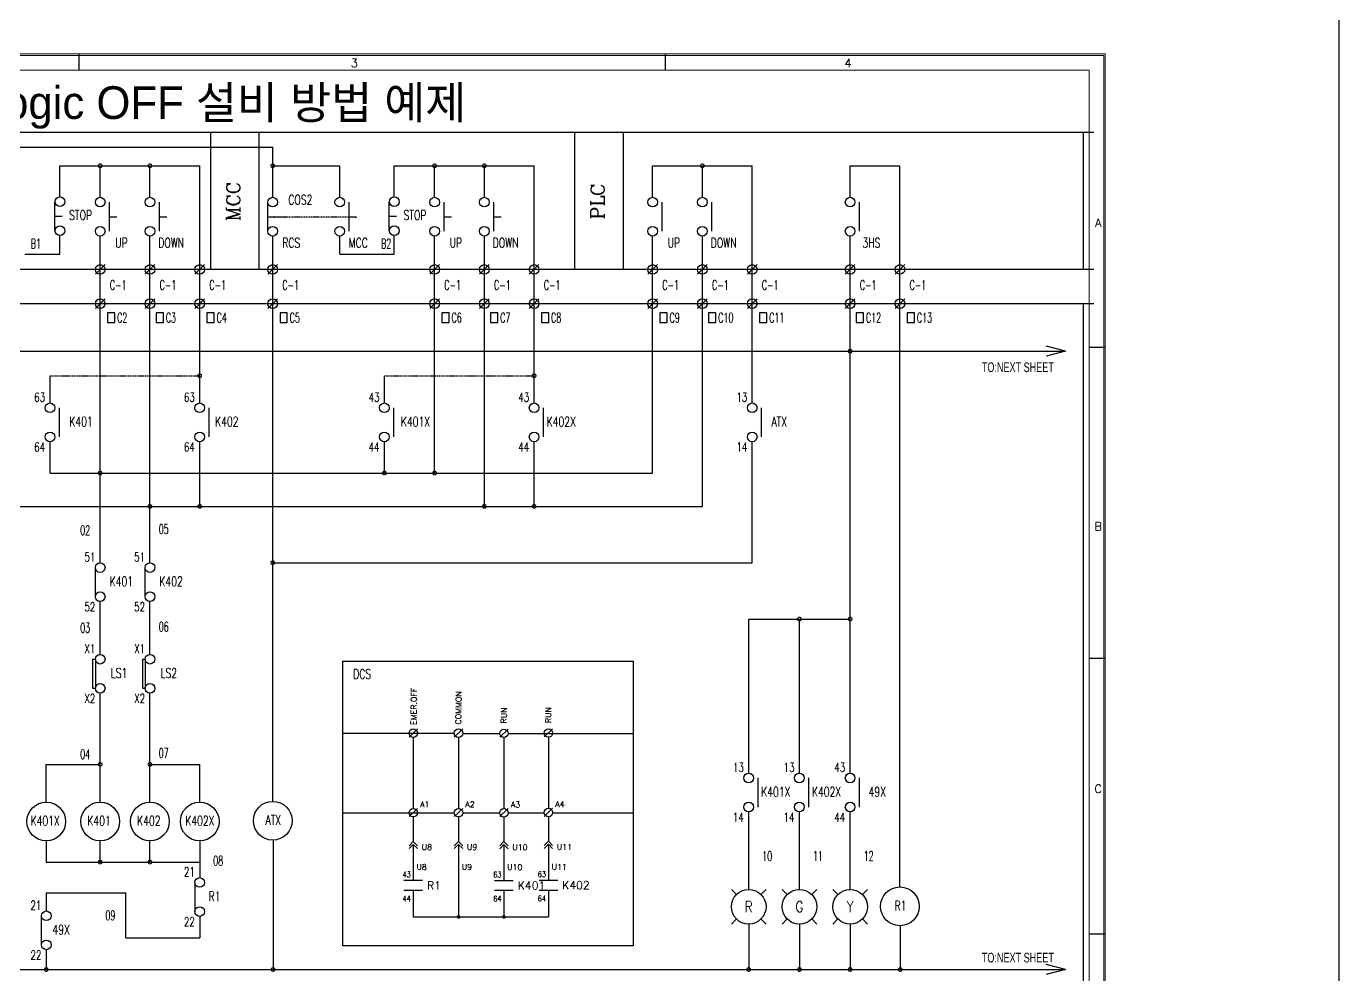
# Model space of a CAD drawing. Header units: millimetres. Extents: x 107 to 2900, y 85 to 3996.
# Drawn here: x 2320 to 2900, y 295 to 714 of the extents above; entities that cross this region are included whole.
import ezdxf
from ezdxf.enums import TextEntityAlignment as Align
from ezdxf.lldxf.tags import DXFTag

# ---------------------------------------------------------------- set-up
doc = ezdxf.new("R2010")
doc.units = ezdxf.units.MM
doc.linetypes.add('DASHED', pattern=[0.75, 0.5, -0.25])
for name, color, linetype in [('1', 1, 'CENTER'), ('20', 2, 'Continuous'), ('30', 3, 'Continuous'), ('70', 7, 'Continuous'), ('ASHADE', 7, 'Continuous')]:
    doc.layers.add(name, color=color, linetype=linetype)
doc.styles.add('COMPLEX', font='COMPLEX.shx')
doc.styles.add('ghs', font='NGULIM.TTF')
doc.styles.add('ROMANS', font='ROMANS.shx', dxfattribs={"width": 0.7})
doc.styles.add('SIMPLEX', font='SIMPLEX')
tags = doc.linetypes.add('CENTER', pattern=[2, 1.25, -0.25, 0.25, -0.25]).pattern_tags.tags
tags[10:11] = [DXFTag(74, 4), DXFTag(75, 0), DXFTag(340, '0'), DXFTag(46, 1.0), DXFTag(50, 0.0), DXFTag(44, 0.0), DXFTag(45, 0.0)]
tags[8:9] = [DXFTag(74, 4), DXFTag(75, 0), DXFTag(340, '0'), DXFTag(46, 1.0), DXFTag(50, 0.0), DXFTag(44, 0.0), DXFTag(45, 0.0)]
tags[6:7] = [DXFTag(74, 4), DXFTag(75, 0), DXFTag(340, '0'), DXFTag(46, 1.0), DXFTag(50, 0.0), DXFTag(44, 0.0), DXFTag(45, 0.0)]
tags[4:5] = [DXFTag(74, 4), DXFTag(75, 0), DXFTag(340, '0'), DXFTag(46, 1.0), DXFTag(50, 0.0), DXFTag(44, 0.0), DXFTag(45, 0.0)]
tags = doc.linetypes.add('HIDDEN', pattern=[0.375, 0.25, -0.125]).pattern_tags.tags
tags[6:7] = [DXFTag(74, 4), DXFTag(75, 0), DXFTag(340, '0'), DXFTag(46, 1.0), DXFTag(50, 0.0), DXFTag(44, 0.0), DXFTag(45, 0.0)]
tags[4:5] = [DXFTag(74, 4), DXFTag(75, 0), DXFTag(340, '0'), DXFTag(46, 1.0), DXFTag(50, 0.0), DXFTag(44, 0.0), DXFTag(45, 0.0)]

# ---------------------------------------------------------------- blocks, each defined once
blk = doc.blocks.new('D')
at = {"color": 1, "const_width": 0.25}
blk.add_lwpolyline([(-0.125, 0, 1), (0.125, 0, 1)], format="xyb", close=True, dxfattribs=at)

msp = doc.modelspace()

# ---------------------------------------------------------------- linework, layer by layer
at = {"color": 7, "linetype": 'CENTER'}
for p, q in [((2151.338, 667.451), (2792.281, 667.451)), ((2401.688, 667.451), (2401.688, 606.75)), ((2423.088, 667.451), (2423.088, 606.75)), ((2562.708, 667.451), (2562.708, 606.75)), ((2584.108, 667.451), (2584.108, 606.75)), ((2787.529, 667.602), (2787.529, 606.901)), ((2792.281, 606.75), (2151.338, 606.75)), ((2792.281, 591.6), (2151.338, 591.6)), ((2787.529, 591.751), (2787.529, 274.863))]:
    msp.add_line(p, q, dxfattribs=at)
at = {"linetype": 'Continuous'}
for p, q in [((2240.729, 660.849), (2429.245, 660.849)), ((2335.15, 652.559), (2396.963, 652.559)), ((2335.15, 638.841), (2335.15, 652.559)), ((2352.963, 638.641), (2352.963, 652.559)), ((2374.963, 638.641), (2374.963, 652.559)), ((2396.963, 606.75), (2396.963, 652.559)), ((2482.984, 652.559), (2544.797, 652.559)), ((2482.984, 638.841), (2482.984, 652.559)), ((2500.797, 638.641), (2500.797, 652.559)), ((2522.797, 638.641), (2522.797, 652.559)), ((2544.797, 606.75), (2544.797, 652.559)), ((2597.19, 652.559), (2641.19, 652.559)), ((2597.19, 638.641), (2597.19, 652.559)), ((2619.19, 638.641), (2619.19, 652.559)), ((2641.19, 606.75), (2641.19, 652.559)), ((2684.494, 638.641), (2684.494, 652.559)), ((2684.494, 652.559), (2706.494, 652.559)), ((2706.494, 606.75), (2706.494, 652.559)), ((2332.893, 630.281), (2336.162, 630.281)), ((2357.126, 630.081), (2360.395, 630.081)), ((2379.126, 630.081), (2382.395, 630.081)), ((2463.042, 630.081), (2466.311, 630.081)), ((2480.727, 630.281), (2483.996, 630.281)), ((2504.96, 630.081), (2508.229, 630.081)), ((2526.96, 630.081), (2530.229, 630.081)), ((2335.15, 613.509), (2335.15, 621.721)), ((2352.963, 606.75), (2352.963, 621.521)), ((2374.963, 606.75), (2374.963, 621.521)), ((2482.984, 613.509), (2482.984, 621.721)), ((2500.797, 606.75), (2500.797, 621.521)), ((2522.797, 606.75), (2522.797, 621.521)), ((2597.19, 606.75), (2597.19, 621.521)), ((2619.19, 606.75), (2619.19, 621.521)), ((2684.494, 606.75), (2684.494, 621.521)), ((2319.605, 613.509), (2335.15, 613.509)), ((2458.879, 613.509), (2482.984, 613.509)), ((2352.963, 477.249), (2352.963, 605.309)), ((2374.963, 477.156), (2374.963, 591.6)), ((2396.963, 559.763), (2396.963, 591.6)), ((2500.797, 516.78), (2500.797, 591.6)), ((2522.797, 502.052), (2522.797, 591.6)), ((2544.797, 559.763), (2544.797, 591.6)), ((2597.19, 516.78), (2597.19, 591.6)), ((2619.19, 502.052), (2619.19, 591.6)), ((2641.19, 559.763), (2641.19, 591.6)), ((2684.494, 570.644), (2684.494, 591.6)), ((2706.494, 559.763), (2706.494, 591.6)), ((2352.963, 436.651), (2352.963, 460.036)), ((2374.963, 436.651), (2374.963, 460.036)), ((2352.963, 371.339), (2352.963, 419.531)), ((2374.963, 371.339), (2374.963, 419.531)), ((2329.128, 388.021), (2352.799, 388.021)), ((2329.128, 371.339), (2329.128, 388.021)), ((2374.963, 388.021), (2396.963, 388.021)), ((2396.963, 371.339), (2396.963, 388.021)), ((2329.128, 354.219), (2329.128, 344.851)), ((2352.963, 344.851), (2352.963, 354.219)), ((2374.963, 344.851), (2374.963, 354.219)), ((2396.963, 354.219), (2396.963, 344.851)), ((2429.409, 354.57), (2429.409, 297.379)), ((2329.128, 344.851), (2352.963, 344.851)), ((2374.963, 344.851), (2396.963, 344.851)), ((2396.963, 344.851), (2396.963, 337.971)), ((2329.128, 331.192), (2329.128, 323.245)), ((2329.128, 331.192), (2364.233, 331.192)), ((2364.233, 311.344), (2364.233, 331.192)), ((2396.963, 320.851), (2396.963, 311.344)), ((2639.644, 317.445), (2639.644, 297.379)), ((2662.069, 317.445), (2662.069, 297.379)), ((2684.494, 317.445), (2684.494, 297.379)), ((2706.658, 316.719), (2706.658, 297.379)), ((2364.233, 311.344), (2396.963, 311.344)), ((2329.128, 306.125), (2329.128, 297.379))]:
    msp.add_line(p, q, dxfattribs=at)
at = {"color": 0, "linetype": 'Continuous'}
for p, q in [((2429.245, 638.641), (2429.245, 660.849)), ((2429.245, 652.559), (2458.879, 652.559)), ((2458.879, 638.641), (2458.879, 652.559)), ((2427.077, 630.081), (2430.346, 630.081)), ((2432.008, 630.081), (2435.277, 630.081)), ((2429.245, 606.75), (2429.245, 621.521)), ((2458.879, 613.509), (2458.879, 621.521)), ((2429.245, 570.644), (2429.245, 591.6)), ((2429.245, 371.689), (2429.245, 570.644)), ((2684.494, 384.166), (2684.494, 570.644)), ((2330.779, 547.746), (2330.779, 559.763)), ((2396.963, 547.746), (2396.963, 559.763)), ((2478.613, 547.746), (2478.613, 559.763)), ((2544.797, 547.746), (2544.797, 559.763)), ((2641.19, 547.746), (2641.19, 559.763)), ((2706.494, 547.746), (2706.494, 559.763)), ((2706.494, 333.838), (2706.494, 547.746)), ((2330.779, 516.78), (2330.779, 530.626)), ((2396.963, 502.052), (2396.963, 530.626)), ((2478.613, 516.78), (2478.613, 530.626)), ((2544.797, 502.052), (2544.797, 530.626)), ((2641.19, 477.156), (2641.19, 530.626)), ((2330.779, 516.78), (2597.19, 516.78)), ((2258.57, 502.052), (2619.19, 502.052)), ((2429.245, 477.156), (2641.19, 477.156)), ((2639.644, 452.259), (2684.494, 452.259)), ((2639.644, 384.166), (2639.644, 452.259)), ((2662.069, 384.166), (2662.069, 452.259)), ((2639.644, 332.781), (2639.644, 367.046)), ((2662.069, 332.781), (2662.069, 367.046)), ((2684.494, 332.781), (2684.494, 367.046))]:
    msp.add_line(p, q, dxfattribs=at)
for p, q in [((2332.893, 623.861), (2332.893, 636.701)), ((2357.126, 623.661), (2357.126, 636.501)), ((2379.126, 623.661), (2379.126, 636.501)), ((2480.727, 623.861), (2480.727, 636.701)), ((2504.96, 623.661), (2504.96, 636.501)), ((2526.96, 623.661), (2526.96, 636.501)), ((2601.353, 623.661), (2601.353, 636.501)), ((2623.353, 623.661), (2623.353, 636.501)), ((2688.657, 623.661), (2688.657, 636.501)), ((2349.613, 434.511), (2350.823, 434.511)), ((2371.613, 434.511), (2372.823, 434.511)), ((2349.613, 421.671), (2350.823, 421.671)), ((2371.613, 421.671), (2372.823, 421.671)), ((2460.243, 401.838), (2509.488, 401.823)), ((2493.23, 403.673), (2489.488, 400.107)), ((2491.267, 401.859), (2491.327, 401.859)), ((2491.267, 401.841), (2491.308, 401.841)), ((2491.267, 401.829), (2491.359, 401.829)), ((2491.346, 401.877), (2491.359, 401.877)), ((2491.353, 401.883), (2491.359, 401.883)), ((2491.359, 401.877), (2491.359, 401.89)), ((2491.359, 401.883), (2491.359, 401.89)), ((2513.23, 403.673), (2509.488, 400.107)), ((2511.267, 401.859), (2511.327, 401.859)), ((2511.267, 401.841), (2511.308, 401.841)), ((2511.267, 401.823), (2511.359, 401.822)), ((2511.346, 401.877), (2511.359, 401.877)), ((2511.353, 401.883), (2511.359, 401.883)), ((2511.359, 401.877), (2511.359, 401.89)), ((2511.359, 401.883), (2511.359, 401.89)), ((2513.229, 401.745), (2529.58, 401.74)), ((2533.323, 403.615), (2529.58, 400.049)), ((2531.359, 401.801), (2531.42, 401.801)), ((2531.359, 401.783), (2531.4, 401.783)), ((2531.359, 401.765), (2531.452, 401.765)), ((2531.439, 401.82), (2531.452, 401.82)), ((2531.445, 401.826), (2531.452, 401.826)), ((2531.452, 401.82), (2531.452, 401.832)), ((2531.452, 401.826), (2531.452, 401.832)), ((2533.323, 401.739), (2588.649, 401.722)), ((2552.983, 403.739), (2549.241, 400.173)), ((2551.02, 401.926), (2551.08, 401.926)), ((2551.02, 401.908), (2551.061, 401.908)), ((2551.02, 401.889), (2551.112, 401.889)), ((2551.1, 401.944), (2551.112, 401.944)), ((2551.106, 401.95), (2551.112, 401.95)), ((2551.112, 401.944), (2551.112, 401.956)), ((2551.112, 401.95), (2551.112, 401.956)), ((2493.23, 368.55), (2489.488, 364.984)), ((2513.23, 368.55), (2509.488, 364.984)), ((2533.323, 368.492), (2529.58, 364.926)), ((2552.983, 368.617), (2549.241, 365.051)), ((2491.359, 353.954), (2489.488, 352.083)), ((2493.23, 352.083), (2491.359, 353.954)), ((2511.359, 353.954), (2509.488, 352.083)), ((2513.23, 352.083), (2511.359, 353.954)), ((2551.112, 354.021), (2549.241, 352.149)), ((2552.983, 352.149), (2551.112, 354.021)), ((2491.359, 352.685), (2489.488, 350.814)), ((2493.23, 350.814), (2491.359, 352.685)), ((2491.359, 352.685), (2491.359, 336.642)), ((2511.359, 352.685), (2509.488, 350.814)), ((2513.23, 350.814), (2511.359, 352.685)), ((2511.359, 352.685), (2511.405, 320.599)), ((2531.452, 353.896), (2529.58, 352.025)), ((2531.452, 352.627), (2529.58, 350.756)), ((2533.323, 352.025), (2531.452, 353.896)), ((2533.323, 350.756), (2531.452, 352.627)), ((2531.452, 352.627), (2531.452, 336.613)), ((2551.112, 352.752), (2549.241, 350.881)), ((2552.983, 350.881), (2551.112, 352.752)), ((2551.112, 352.752), (2551.112, 336.738)), ((2495.462, 336.642), (2487.256, 336.642)), ((2535.555, 336.613), (2527.348, 336.613)), ((2555.216, 336.738), (2547.009, 336.738)), ((2487.256, 332.401), (2495.462, 332.401)), ((2491.359, 332.401), (2491.359, 320.599)), ((2527.348, 332.372), (2535.555, 332.372)), ((2531.452, 332.372), (2531.452, 320.599)), ((2547.009, 332.497), (2555.216, 332.497)), ((2551.112, 332.497), (2551.112, 320.599)), ((2631.976, 332.781), (2634.222, 330.535)), ((2647.312, 332.781), (2645.066, 330.535)), ((2654.401, 332.781), (2656.647, 330.535)), ((2669.737, 332.781), (2667.491, 330.535)), ((2676.826, 332.781), (2679.072, 330.535)), ((2692.162, 332.781), (2689.916, 330.535)), ((2491.359, 320.599), (2551.112, 320.599)), ((2634.222, 319.691), (2631.976, 317.445)), ((2645.066, 319.691), (2647.312, 317.445)), ((2656.647, 319.691), (2654.401, 317.445)), ((2667.491, 319.691), (2669.737, 317.445)), ((2679.072, 319.691), (2676.826, 317.445)), ((2689.916, 319.691), (2692.162, 317.445))]:
    msp.add_line(p, q)
at = {"color": 0}
for p, q in [((2427.077, 623.661), (2427.077, 636.501)), ((2463.042, 623.661), (2463.042, 636.501)), ((2430.346, 630.081), (2429.794, 629.645)), ((2435.277, 630.081), (2434.725, 629.645)), ((2466.311, 630.081), (2465.759, 629.645)), ((2334.942, 532.766), (2334.942, 545.606)), ((2401.126, 532.766), (2401.126, 545.606)), ((2482.776, 532.766), (2482.776, 545.606)), ((2548.96, 532.766), (2548.96, 545.606)), ((2645.353, 532.766), (2645.353, 545.606)), ((2350.746, 475.016), (2350.746, 462.176)), ((2372.746, 475.016), (2372.746, 462.176)), ((2349.613, 434.511), (2349.613, 421.671)), ((2350.823, 434.511), (2350.823, 421.671)), ((2371.613, 434.511), (2371.613, 421.671)), ((2372.823, 434.511), (2372.823, 421.671)), ((2643.807, 369.186), (2643.807, 382.026)), ((2666.232, 369.186), (2666.232, 382.026)), ((2688.657, 369.186), (2688.657, 382.026)), ((2394.746, 335.831), (2394.746, 322.991)), ((2326.91, 321.105), (2326.91, 308.265))]:
    msp.add_line(p, q, dxfattribs=at)
at = {"color": 0, "linetype": 'DASHED'}
for p, q in [((2430.346, 630.081), (2463.042, 630.081)), ((2330.779, 559.763), (2396.963, 559.763)), ((2478.613, 559.763), (2544.797, 559.763))]:
    msp.add_line(p, q, dxfattribs=at)
at = {"color": 6, "linetype": 'Continuous'}
for p, q in [((2350.823, 604.61), (2355.103, 608.89)), ((2372.823, 604.61), (2377.103, 608.89)), ((2394.823, 604.61), (2399.103, 608.89)), ((2427.105, 604.61), (2431.385, 608.89)), ((2498.657, 604.61), (2502.937, 608.89)), ((2520.657, 604.61), (2524.937, 608.89)), ((2542.657, 604.61), (2546.937, 608.89)), ((2595.05, 604.61), (2599.33, 608.89)), ((2617.05, 604.61), (2621.33, 608.89)), ((2639.05, 604.61), (2643.33, 608.89)), ((2682.354, 604.61), (2686.634, 608.89)), ((2704.354, 604.61), (2708.634, 608.89)), ((2350.823, 589.46), (2355.103, 593.74)), ((2372.823, 589.46), (2377.103, 593.74)), ((2394.823, 589.46), (2399.103, 593.74)), ((2427.105, 589.46), (2431.385, 593.74)), ((2498.657, 589.46), (2502.937, 593.74)), ((2520.657, 589.46), (2524.937, 593.74)), ((2542.657, 589.46), (2546.937, 593.74)), ((2595.05, 589.46), (2599.33, 593.74)), ((2617.05, 589.46), (2621.33, 593.74)), ((2639.05, 589.46), (2643.33, 593.74)), ((2682.354, 589.46), (2686.634, 593.74)), ((2704.354, 589.46), (2708.634, 593.74))]:
    msp.add_line(p, q, dxfattribs=at)
at = {"color": 6, "linetype": 'HIDDEN'}
for p, q in [((2352.963, 591.6), (2352.963, 606.75)), ((2374.963, 591.6), (2374.963, 606.75)), ((2396.963, 591.6), (2396.963, 606.75)), ((2429.245, 591.6), (2429.245, 606.75)), ((2500.797, 591.6), (2500.797, 606.75)), ((2522.797, 591.6), (2522.797, 606.75)), ((2544.797, 591.6), (2544.797, 606.75)), ((2597.19, 591.6), (2597.19, 606.75)), ((2619.19, 591.6), (2619.19, 606.75)), ((2641.19, 591.6), (2641.19, 606.75)), ((2684.494, 591.6), (2684.494, 606.75)), ((2706.494, 591.6), (2706.494, 606.75))]:
    msp.add_line(p, q, dxfattribs=at)
at = {"color": 2, "linetype": 'Continuous'}
for p, q in [((2356.18, 587.567), (2356.18, 583.287)), ((2359.39, 587.567), (2356.18, 587.567)), ((2359.39, 583.287), (2359.39, 587.567)), ((2380.9, 587.567), (2377.69, 587.567)), ((2377.69, 587.567), (2377.69, 583.287)), ((2380.9, 583.287), (2380.9, 587.567)), ((2400.18, 587.567), (2400.18, 583.287)), ((2403.39, 587.567), (2400.18, 587.567)), ((2403.39, 583.287), (2403.39, 587.567)), ((2435.672, 587.567), (2432.462, 587.567)), ((2432.462, 587.567), (2432.462, 583.287)), ((2435.672, 583.287), (2435.672, 587.567)), ((2504.015, 587.567), (2504.015, 583.287)), ((2507.225, 587.567), (2504.015, 587.567)), ((2507.225, 583.287), (2507.225, 587.567)), ((2528.734, 587.567), (2525.524, 587.567)), ((2525.524, 587.567), (2525.524, 583.287)), ((2528.734, 583.287), (2528.734, 587.567)), ((2548.015, 587.567), (2548.015, 583.287)), ((2551.225, 587.567), (2548.015, 587.567)), ((2551.225, 583.287), (2551.225, 587.567)), ((2600.407, 587.567), (2600.407, 583.287)), ((2603.617, 587.567), (2600.407, 587.567)), ((2603.617, 583.287), (2603.617, 587.567)), ((2625.126, 587.567), (2621.916, 587.567)), ((2621.916, 587.567), (2621.916, 583.287)), ((2625.126, 583.287), (2625.126, 587.567)), ((2644.407, 587.567), (2644.407, 583.287)), ((2647.617, 587.567), (2644.407, 587.567)), ((2647.617, 583.287), (2647.617, 587.567)), ((2690.43, 587.567), (2687.22, 587.567)), ((2687.22, 587.567), (2687.22, 583.287)), ((2690.43, 583.287), (2690.43, 587.567)), ((2709.711, 587.567), (2709.711, 583.287)), ((2712.921, 587.567), (2709.711, 587.567)), ((2712.921, 583.287), (2712.921, 587.567)), ((2356.18, 583.287), (2359.39, 583.287)), ((2377.69, 583.287), (2380.9, 583.287)), ((2400.18, 583.287), (2403.39, 583.287)), ((2432.462, 583.287), (2435.672, 583.287)), ((2504.015, 583.287), (2507.225, 583.287)), ((2525.524, 583.287), (2528.734, 583.287)), ((2548.015, 583.287), (2551.225, 583.287)), ((2600.407, 583.287), (2603.617, 583.287)), ((2621.916, 583.287), (2625.126, 583.287)), ((2644.407, 583.287), (2647.617, 583.287)), ((2687.22, 583.287), (2690.43, 583.287)), ((2709.711, 583.287), (2712.921, 583.287))]:
    msp.add_line(p, q, dxfattribs=at)
at = {"color": 7, "linetype": 'Continuous'}
for p, q in [((2194.547, 570.644), (2779.718, 570.644)), ((2156.159, 297.379), (2779.718, 297.379))]:
    msp.add_line(p, q, dxfattribs=at)
at = {"color": 3}
for p, q in [((2779.718, 570.644), (2771.178, 572.807)), ((2779.718, 570.644), (2771.178, 568.48)), ((2779.718, 297.379), (2771.178, 299.542)), ((2779.718, 297.379), (2771.178, 295.215))]:
    msp.add_line(p, q, dxfattribs=at)
at = {"color": 0, "lineweight": 30}
for p, q in [((2491.267, 401.859), (2491.267, 401.801)), ((2491.359, 401.89), (2491.359, 401.829)), ((2511.267, 401.859), (2511.267, 401.801)), ((2511.359, 401.89), (2511.359, 401.822)), ((2531.359, 401.801), (2531.359, 401.744)), ((2531.452, 401.832), (2531.452, 401.765)), ((2551.02, 401.926), (2551.02, 401.868)), ((2551.112, 401.956), (2551.112, 401.889)), ((2491.359, 399.93), (2491.359, 368.55)), ((2511.359, 399.93), (2511.359, 368.55)), ((2531.452, 399.873), (2531.452, 368.492)), ((2551.112, 399.997), (2551.112, 368.617)), ((2491.359, 364.808), (2491.359, 353.954)), ((2511.359, 364.808), (2511.359, 353.954)), ((2531.452, 364.75), (2531.452, 353.896)), ((2551.112, 364.875), (2551.112, 354.021))]:
    msp.add_line(p, q, dxfattribs=at)
at = {"lineweight": 30}
for p, q in [((2491.359, 401.89), (2491.359, 401.877)), ((2511.359, 401.89), (2511.359, 401.877)), ((2531.452, 401.832), (2531.452, 401.82)), ((2551.112, 401.956), (2551.112, 401.944))]:
    msp.add_line(p, q, dxfattribs=at)
at = {"linetype": 'HIDDEN', "ltscale": 20}
for p, q in [((2460.243, 366.679), (2509.488, 366.679)), ((2493.23, 366.679), (2509.488, 366.679)), ((2513.23, 366.679), (2529.581, 366.679)), ((2533.322, 366.679), (2549.242, 366.679)), ((2552.982, 366.679), (2588.649, 366.679))]:
    msp.add_line(p, q, dxfattribs=at)
at = {"color": 0, "linetype": 'ByBlock'}
msp.add_line((2352.963, 344.851), (2374.963, 344.851), dxfattribs=at)
msp.add_lwpolyline([(1879.826, 3363.289), (2900.497, 3363.289), (2900.497, 85.223), (1879.826, 85.223)], close=True)
at = {"linetype": 'Continuous', "const_width": 0.535}
for points in [[(2352.161, 652.559, 1), (2353.766, 652.559, 1)], [(2374.161, 652.559, 1), (2375.766, 652.559, 1)], [(2428.442, 652.559, 1), (2430.047, 652.559, 1)], [(2499.995, 652.559, 1), (2501.6, 652.559, 1)], [(2521.995, 652.559, 1), (2523.6, 652.559, 1)], [(2618.387, 652.559, 1), (2619.992, 652.559, 1)], [(2352.161, 388.021, -1), (2353.766, 388.021, -1)], [(2374.161, 388.021, -1), (2375.766, 388.021, -1)], [(2352.161, 344.851, 1), (2353.766, 344.851, 1)], [(2374.161, 344.851, 1), (2375.766, 344.851, 1)]]:
    msp.add_lwpolyline(points, format="xyb", close=True, dxfattribs=at)
at = {"color": 0, "linetype": 'Continuous', "const_width": 0.535}
for points in [[(2683.691, 570.644, 1), (2685.296, 570.644, 1)], [(2396.161, 559.763, 1), (2397.766, 559.763, 1)], [(2543.995, 559.763, 1), (2545.6, 559.763, 1)], [(2352.161, 516.78, 1), (2353.766, 516.78, 1)], [(2477.811, 516.78, 1), (2479.416, 516.78, 1)], [(2499.995, 516.78, 1), (2501.6, 516.78, 1)], [(2374.161, 502.052, 1), (2375.766, 502.052, 1)], [(2396.161, 502.052, 1), (2397.766, 502.052, 1)], [(2521.995, 502.052, 1), (2523.6, 502.052, 1)], [(2543.995, 502.052, 1), (2545.6, 502.052, 1)], [(2428.442, 477.156, 1), (2430.047, 477.156, 1)], [(2661.266, 452.259, 1), (2662.871, 452.259, 1)], [(2683.691, 452.259, 1), (2685.296, 452.259, 1)], [(2328.325, 297.379, 1), (2329.93, 297.379, 1)], [(2428.607, 297.379, 1), (2430.212, 297.379, 1)], [(2638.842, 297.379, 1), (2640.447, 297.379, 1)], [(2661.266, 297.379, 1), (2662.871, 297.379, 1)], [(2683.691, 297.379, 1), (2685.296, 297.379, 1)], [(2705.856, 297.379, 1), (2707.461, 297.379, 1)]]:
    msp.add_lwpolyline(points, format="xyb", close=True, dxfattribs=at)
at = {"color": 4}
msp.add_lwpolyline([(2460.243, 433.69), (2588.649, 433.69), (2588.649, 307.896), (2460.243, 307.896)], close=True, dxfattribs=at)
for centre in [(2335.15, 636.701), (2352.963, 636.501), (2374.963, 636.501), (2482.984, 636.701), (2500.797, 636.501), (2522.797, 636.501), (2597.19, 636.501), (2619.19, 636.501), (2684.494, 636.501), (2335.15, 623.861), (2352.963, 623.661), (2374.963, 623.661), (2482.984, 623.861), (2500.797, 623.661), (2522.797, 623.661), (2597.19, 623.661), (2619.19, 623.661), (2684.494, 623.661)]:
    msp.add_circle(centre, 2.14)
at = {"color": 0}
for centre in [(2429.245, 636.501), (2458.879, 636.501), (2429.245, 623.661), (2458.879, 623.661), (2330.779, 545.606), (2396.963, 545.606), (2478.613, 545.606), (2544.797, 545.606), (2641.19, 545.606), (2330.779, 532.766), (2396.963, 532.766), (2478.613, 532.766), (2544.797, 532.766), (2641.19, 532.766), (2352.963, 475.016), (2374.963, 475.016), (2352.963, 462.176), (2374.963, 462.176), (2352.963, 434.511), (2374.963, 434.511), (2352.963, 421.671), (2374.963, 421.671), (2639.644, 382.026), (2662.069, 382.026), (2684.494, 382.026), (2639.644, 369.186), (2662.069, 369.186), (2684.494, 369.186), (2396.963, 335.831), (2396.963, 322.991), (2329.128, 321.105), (2329.128, 308.265)]:
    msp.add_circle(centre, 2.14, dxfattribs=at)
at = {"color": 6, "linetype": 'Continuous'}
for centre in [(2352.963, 606.75), (2374.963, 606.75), (2396.963, 606.75), (2429.245, 606.75), (2500.797, 606.75), (2522.797, 606.75), (2544.797, 606.75), (2597.19, 606.75), (2619.19, 606.75), (2641.19, 606.75), (2684.494, 606.75), (2706.494, 606.75), (2352.963, 591.6), (2374.963, 591.6), (2396.963, 591.6), (2429.245, 591.6), (2500.797, 591.6), (2522.797, 591.6), (2544.797, 591.6), (2597.19, 591.6), (2619.19, 591.6), (2641.19, 591.6), (2684.494, 591.6), (2706.494, 591.6)]:
    msp.add_circle(centre, 2.14, dxfattribs=at)
at = {"color": 7, "linetype": 'Continuous'}
for centre in [(2429.245, 363.129), (2329.128, 362.779), (2352.963, 362.779), (2374.963, 362.779), (2396.963, 362.779), (2706.494, 325.278)]:
    msp.add_circle(centre, 8.56, dxfattribs=at)
at = {"linetype": 'Continuous'}
for centre in [(2639.644, 325.113), (2662.069, 325.113), (2684.494, 325.113)]:
    msp.add_circle(centre, 7.668, dxfattribs=at)
at = {"layer": '1', "color": 0}
for centre in [(2491.359, 401.801), (2511.359, 401.801), (2531.452, 401.744), (2551.112, 401.868), (2491.359, 366.679), (2511.359, 366.679), (2531.452, 366.621), (2551.112, 366.746)]:
    msp.add_circle(centre, 1.871, dxfattribs=at)
at = {"layer": '20', "color": 0, "lineweight": 13}
msp.add_lwpolyline([(1983.636, 179.259), (1983.636, 694.851), (2790.18, 694.851), (2790.18, 179.259)], dxfattribs=at)
at = {"layer": '30', "color": 0}
for p, q in [((2343.708, 694.851), (2343.708, 701.979)), ((2602.908, 694.851), (2602.908, 701.979)), ((2790.18, 572.379), (2797.308, 572.379)), ((2790.18, 435.008), (2797.308, 435.008)), ((2790.18, 313.179), (2797.308, 313.179))]:
    msp.add_line(p, q, dxfattribs=at)
at = {"layer": '70', "color": 0, "lineweight": 13}
for points in [[(2797.308, 118.779), (1976.508, 118.779), (1976.508, 701.979), (2797.308, 701.979)], [(2796.66, 119.427), (1977.156, 119.427), (1977.156, 701.331), (2796.66, 701.331)]]:
    msp.add_lwpolyline(points, close=True, dxfattribs=at)

# ---------------------------------------------------------------- block references
at = {"xscale": 3.24, "yscale": 3.24, "zscale": 3.24}
for p in [(2511.405, 320.599), (2531.452, 320.599)]:
    msp.add_blockref('D', p, dxfattribs=at)

# ---------------------------------------------------------------- texts
at = {"color": 4, "linetype": 'Continuous', "style": 'COMPLEX'}
for s, p in [('MCC', (2411.822, 636.775)), ('PLC', (2572.842, 636.775))]:
    msp.add_text(s, height=6, rotation=90, dxfattribs=at).set_placement(p, align=Align.MIDDLE)
at = {"color": 4, "linetype": 'Continuous', "width": 0.7}
for s, style, p in [('COS2', 'SIMPLEX', (2441.458, 637.575)), ('TO:NEXT SHEET', 'ghs', (2758.636, 563.552)), ('DCS', 'SIMPLEX', (2468.776, 427.944)), ('ATX', 'SIMPLEX', (2429.516, 363.438)), ('K401X', 'SIMPLEX', (2328.647, 363.088)), ('K401', 'SIMPLEX', (2352.482, 363.088)), ('K402', 'SIMPLEX', (2374.482, 363.088)), ('K402X', 'SIMPLEX', (2397.023, 363.088)), ('R1', 'SIMPLEX', (2706.764, 325.587)), ('TO:NEXT SHEET', 'ghs', (2758.636, 302.621))]:
    msp.add_text(s, height=4.28, dxfattribs=dict(at, style=style)).set_placement(p, align=Align.MIDDLE)
at = {"linetype": 'Continuous'}
for s, height, style, width, p in [('STOP', 4.28, 'SIMPLEX', 0.7, (2344.3, 630.758)), ('STOP', 4.28, 'SIMPLEX', 0.7, (2492.134, 630.758)), ('UP', 4.28, 'SIMPLEX', 0.7, (2362.367, 618.532)), ('DOWN', 4.28, 'SIMPLEX', 0.7, (2384.367, 618.532)), ('MCC', 4.28, 'SIMPLEX', 0.7, (2467.056, 618.532)), ('UP', 4.28, 'SIMPLEX', 0.7, (2510.201, 618.532)), ('DOWN', 4.28, 'SIMPLEX', 0.7, (2532.201, 618.532)), ('UP', 4.28, 'SIMPLEX', 0.7, (2606.593, 618.532)), ('DOWN', 4.28, 'SIMPLEX', 0.7, (2628.593, 618.532)), ('3HS', 4.28, 'SIMPLEX', 0.7, (2693.897, 618.532)), ('R', 4.793, 'ROMANS', 0.8, (2639.644, 325.113)), ('G', 4.793, 'ROMANS', 0.8, (2662.069, 325.113)), ('Y', 4.793, 'ROMANS', 0.8, (2684.494, 325.113))]:
    msp.add_text(s, height=height, dxfattribs=dict(at, style=style, width=width)).set_placement(p, align=Align.MIDDLE)
at = {"color": 3, "linetype": 'Continuous', "style": 'SIMPLEX', "width": 0.6}
for s, p in [('B1', (2322.257, 616.059)), ('B2', (2477.148, 616.059)), ('C-1', (2357.233, 597.734)), ('C-1', (2379.233, 597.734)), ('C-1', (2401.233, 597.734)), ('C-1', (2433.514, 597.734)), ('C-1', (2505.067, 597.734)), ('C-1', (2527.067, 597.734)), ('C-1', (2549.067, 597.734)), ('C-1', (2601.459, 597.734)), ('C-1', (2623.459, 597.734)), ('C-1', (2645.459, 597.734)), ('C-1', (2688.763, 597.734)), ('C-1', (2710.763, 597.734)), ('C2', (2360.447, 583.331)), ('C3', (2381.956, 583.331)), ('C4', (2404.447, 583.331)), ('C5', (2436.729, 583.331)), ('C6', (2508.282, 583.331)), ('C7', (2529.791, 583.331)), ('C8', (2552.282, 583.331)), ('C9', (2604.674, 583.331)), ('C10', (2626.183, 583.331)), ('C11', (2648.674, 583.331)), ('C12', (2691.487, 583.331)), ('C13', (2713.978, 583.331)), ('02', (2344.123, 489.388)), ('05', (2378.852, 489.889)), ('03', (2344.123, 446.231)), ('06', (2378.852, 446.731)), ('04', (2344.123, 390.39)), ('07', (2378.852, 390.89)), ('10', (2645.626, 345.365)), ('11', (2668.051, 345.365)), ('12', (2690.476, 345.365)), ('08', (2402.945, 343.325)), ('09', (2355.282, 319.163))]:
    msp.add_text(s, height=4.28, dxfattribs=at).set_placement(p)
at = {"color": 0, "linetype": 'Continuous', "style": 'SIMPLEX', "width": 0.7}
for s, height, p in [('RCS', 4.28, (2437.421, 618.532)), ('63', 4, (2326.211, 550.302)), ('63', 4, (2392.395, 550.302)), ('43', 4, (2474.045, 550.302)), ('43', 4, (2540.229, 550.302)), ('13', 4, (2636.622, 550.302)), ('K401', 4.28, (2344.504, 539.489)), ('K402', 4.28, (2408.946, 539.489)), ('K401X', 4.28, (2492.338, 539.489)), ('K402X', 4.28, (2556.781, 539.489)), ('ATX', 4.28, (2653.173, 539.489)), ('64', 4, (2326.211, 528.257)), ('64', 4, (2392.395, 528.257)), ('44', 4, (2474.045, 528.257)), ('44', 4, (2540.229, 528.257)), ('14', 4, (2636.622, 528.257)), ('51', 4, (2348.395, 479.711)), ('51', 4, (2370.395, 479.711)), ('K401', 4.28, (2362.311, 468.898)), ('K402', 4.28, (2384.311, 468.898)), ('52', 4, (2348.395, 457.666)), ('52', 4, (2370.395, 457.666)), ('X1', 4, (2348.395, 439.206)), ('X1', 4, (2370.395, 439.206)), ('LS1', 4.28, (2361.312, 428.394)), ('LS2', 4.28, (2383.312, 428.394)), ('X2', 4, (2348.395, 417.161)), ('X2', 4, (2370.395, 417.161)), ('13', 4, (2635.076, 386.721)), ('13', 4, (2657.501, 386.721)), ('43', 4, (2679.926, 386.721)), ('K401X', 4.28, (2651.628, 375.908)), ('K402X', 4.28, (2674.052, 375.908)), ('49X', 4.28, (2696.477, 375.908)), ('14', 4, (2635.076, 364.676)), ('14', 4, (2657.501, 364.676)), ('44', 4, (2679.926, 364.676)), ('21', 4, (2392.395, 340.526)), ('R1', 4.28, (2403.549, 329.714)), ('21', 4, (2324.559, 325.8)), ('22', 4, (2392.395, 318.482)), ('49X', 4.28, (2335.713, 314.988)), ('22', 4, (2324.559, 303.756))]:
    msp.add_text(s, height=height, dxfattribs=at).set_placement(p, align=Align.MIDDLE)
at = {"color": 0, "style": 'SIMPLEX'}
for s, rotation, p in [('EMER.OFF', 89.112097, (2492.729, 405.434)), ('COMMON', 89.112097, (2512.524, 405.634)), ('RUN', 89.112097, (2532.627, 406.115)), ('RUN', 89.112097, (2552.288, 406.239)), ('U8', 359.112097, (2495.062, 350.217)), ('U9', 359.112097, (2515.062, 350.217)), ('U10', 359.112097, (2535.155, 350.16)), ('U11', 359.112097, (2554.816, 350.284)), ('U8', 359.112097, (2492.764, 341.435)), ('U9', 359.112097, (2512.764, 341.435)), ('U10', 359.112097, (2532.856, 341.378)), ('U11', 359.112097, (2552.517, 341.502))]:
    msp.add_text(s, height=2.5369, rotation=rotation, dxfattribs=at).set_placement(p)
at = {"color": 3, "style": 'SIMPLEX'}
for s, p in [('A1', (2494.394, 369.131)), ('A2', (2514.394, 369.131)), ('A3', (2534.486, 369.073)), ('A4', (2554.147, 369.198))]:
    msp.add_text(s, height=2.5369, rotation=359.112097, dxfattribs=at).set_placement(p)
at = {"style": 'ROMANS', "width": 0.8}
for s, p in [('43', (2488.461, 339.371)), ('63', (2528.553, 339.342)), ('63', (2548.214, 339.466)), ('44', (2488.461, 328.687)), ('64', (2528.553, 328.658)), ('64', (2548.214, 328.783))]:
    msp.add_text(s, height=2.5, dxfattribs=at).set_placement(p, align=Align.MIDDLE)
at = {"color": 0, "style": 'SIMPLEX'}
for s, p in [('R1', (2497.462, 332.77)), ('K401', (2537.555, 332.741)), ('K402', (2557.215, 332.865))]:
    msp.add_text(s, height=3.5, dxfattribs=at).set_placement(p)
at = {"layer": '30', "color": 0, "style": 'SIMPLEX'}
for s, p in [('3', (2465.339, 697.992)), ('4', (2683.609, 697.992)), ('A', (2794.176, 627.452)), ('B', (2794.176, 493.221)), ('C', (2794.176, 377.247))]:
    msp.add_text(s, height=3.672, dxfattribs=at).set_placement(p, align=Align.MIDDLE)
at = {"layer": 'ASHADE', "color": 0, "linetype": 'ByBlock', "lineweight": 25, "ltscale": 2, "style": 'ghs'}
msp.add_text('정 역결선 Logic OFF 설비 방법 예제', height=14.44716, dxfattribs=at).set_placement((2216.492, 673.272))

doc.saveas('drawing.dxf')
